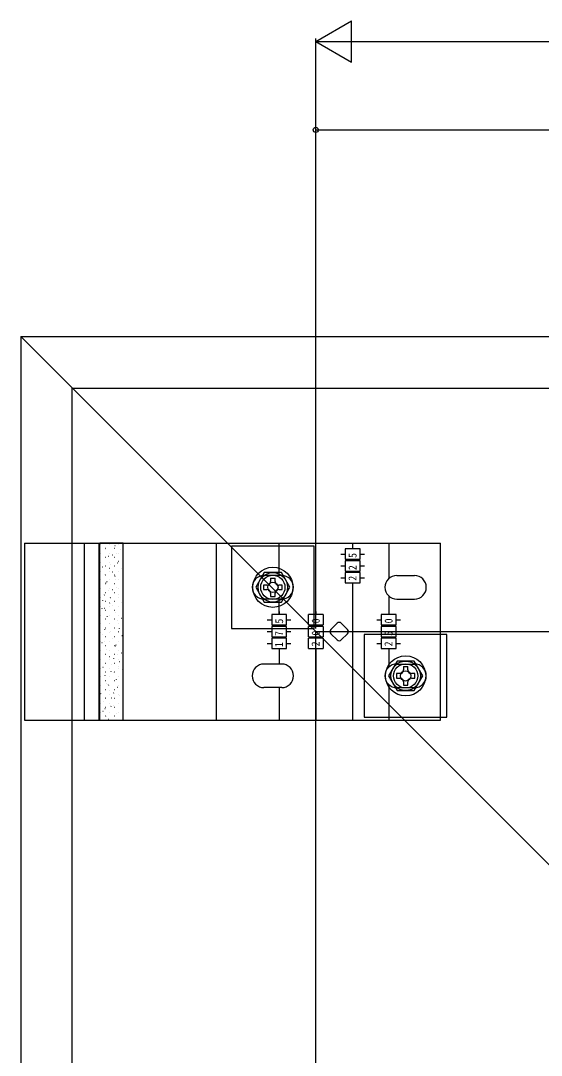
# Model space of a CAD drawing. Units: millimetres, scale not verified. Extents: x -875 to 875, y -1300 to 1292.
# Drawn here: x -267 to -90.6, y 691.7 to 1042.3 of the extents above; entities that cross this region are included whole.
import ezdxf
from ezdxf.enums import TextEntityAlignment as Align

# ---------------------------------------------------------------- set-up
doc = ezdxf.new("R2010")
doc.units = ezdxf.units.MM
doc.header["$LTSCALE"] = 8
for name, color, linetype in [('0-4_YKK_12', 2, 'Continuous'), ('0-5_YKK_13', 4, 'Continuous'), ('0-7_YKK_D', 6, 'Continuous'), ('0-9_YSS_K', 3, 'Continuous')]:
    doc.layers.add(name, color=color, linetype=linetype)
doc.styles.add('ＭＳ ゴシック', font='')
doc.styles.get('ＭＳ ゴシック').set_extended_font_data('MS Gothic')

msp = doc.modelspace()

# ---------------------------------------------------------------- linework, layer by layer
at = {"layer": '0-4_YKK_12'}
for q in [(-267, 90.3), (143.152, 935.3), (-67, 735.3)]:
    msp.add_line((-267, 935.3), q, dxfattribs=at)
at = {"layer": '0-5_YKK_13'}
for p, q in [((-265.7, 865.3), (-124.7, 865.3)), ((-245.5, 865.3), (-245.5, 805.3)), ((-240.465, 865.3), (-240.465, 805.3)), ((-240.184, 805.3), (-240.184, 865.3)), ((-239.79, 864.784), (-239.84, 864.784)), ((-238.175, 863.409), (-238.225, 863.409)), ((-238.16, 863.213), (-238.169, 863.209)), ((-236.75, 864.784), (-236.8, 864.784)), ((-235.135, 863.409), (-235.185, 863.409)), ((-235.04, 864.318), (-235.049, 864.314)), ((-233.71, 864.784), (-233.76, 864.784)), ((-233.24, 863.013), (-233.323, 862.958)), ((-232.297, 865.289), (-232.306, 865.286)), ((-200.8, 865.3), (-200.8, 805.3)), ((-179.4, 854.3), (-179.4, 865.3)), ((-167, 841.05), (-167, 865.3)), ((-154.5, 865.3), (-154.5, 863.3)), ((-154.5, 864.335), (-154.5, 863.3)), ((-142.3, 865.3), (-142.3, 853.205)), ((-240.304, 859.612), (-240.313, 859.609)), ((-239.79, 861.794), (-239.84, 861.794)), ((-238.175, 860.419), (-238.225, 860.419)), ((-237.184, 860.717), (-237.193, 860.714)), ((-236.75, 861.794), (-236.8, 861.794)), ((-235.929, 861.233), (-236.012, 861.178)), ((-235.135, 860.419), (-235.185, 860.419)), ((-234.441, 861.689), (-234.45, 861.685)), ((-233.795, 859.077), (-233.804, 859.073)), ((-233.71, 861.794), (-233.76, 861.794)), ((-158.56, 861.55), (-157, 861.55)), ((-152, 861.55), (-150.525, 861.55)), ((-239.79, 858.804), (-239.84, 858.804)), ((-239.79, 855.814), (-239.84, 855.814)), ((-239.328, 857.117), (-239.337, 857.114)), ((-238.175, 857.429), (-238.225, 857.429)), ((-236.814, 856.73), (-236.897, 856.675)), ((-236.75, 858.804), (-236.8, 858.804)), ((-236.75, 855.814), (-236.8, 855.814)), ((-236.585, 858.088), (-236.594, 858.085)), ((-235.939, 855.476), (-235.948, 855.473)), ((-235.135, 857.429), (-235.185, 857.429)), ((-234.124, 858.51), (-234.208, 858.455)), ((-233.71, 858.804), (-233.76, 858.804)), ((-233.71, 855.814), (-233.76, 855.814)), ((-232.819, 856.581), (-232.828, 856.578)), ((-158.56, 857.55), (-157, 857.55)), ((-152, 857.55), (-150.525, 857.55)), ((-239.79, 852.824), (-239.84, 852.824)), ((-238.729, 854.488), (-238.739, 854.485)), ((-238.175, 854.439), (-238.225, 854.439)), ((-237.698, 852.227), (-237.781, 852.172)), ((-236.75, 852.824), (-236.8, 852.824)), ((-235.135, 854.439), (-235.185, 854.439)), ((-235.009, 854.007), (-235.092, 853.952)), ((-234.963, 852.981), (-234.972, 852.978)), ((-233.71, 852.824), (-233.76, 852.824)), ((-232.22, 853.952), (-232.229, 853.949)), ((-178.55, 854.3), (-184.55, 854.3)), ((-182.3, 853.45), (-182.3, 852.3)), ((-182.3, 853.45), (-180.8, 853.45)), ((-180.8, 852.3), (-180.8, 853.45)), ((-158.56, 853.55), (-157, 853.55)), ((-152, 853.55), (-150.525, 853.55)), ((-139.55, 854.3), (-133.55, 854.3)), ((-239.79, 849.834), (-239.84, 849.834)), ((-238.175, 851.449), (-238.225, 851.449)), ((-238.175, 848.459), (-238.225, 848.459)), ((-238.083, 851.876), (-238.093, 851.873)), ((-237.107, 849.381), (-237.117, 849.377)), ((-236.75, 849.834), (-236.8, 849.834)), ((-235.893, 849.504), (-235.977, 849.449)), ((-235.135, 851.449), (-235.185, 851.449)), ((-235.135, 848.459), (-235.185, 848.459)), ((-234.364, 850.352), (-234.374, 850.349)), ((-233.71, 849.834), (-233.76, 849.834)), ((-184.7, 851.05), (-184.7, 849.55)), ((-183.55, 851.05), (-184.7, 851.05)), ((-184.7, 849.55), (-183.55, 849.55)), ((-178.4, 851.05), (-179.55, 851.05)), ((-179.55, 849.55), (-178.4, 849.55)), ((-178.4, 849.55), (-178.4, 851.05)), ((-154.5, 851.846), (-154.5, 850.676)), ((-154.5, 851.8), (-154.5, 805.3)), ((-240.227, 848.276), (-240.237, 848.272)), ((-239.79, 846.844), (-239.84, 846.844)), ((-239.251, 845.78), (-239.261, 845.777)), ((-238.582, 847.724), (-238.666, 847.669)), ((-238.175, 845.469), (-238.225, 845.469)), ((-236.778, 845.001), (-236.861, 844.945)), ((-236.75, 846.844), (-236.8, 846.844)), ((-236.508, 846.752), (-236.518, 846.748)), ((-235.135, 845.469), (-235.185, 845.469)), ((-233.71, 846.844), (-233.76, 846.844)), ((-233.718, 847.74), (-233.728, 847.737)), ((-232.742, 845.245), (-232.752, 845.241)), ((-178.55, 846.3), (-184.55, 846.3)), ((-182.3, 848.3), (-182.3, 847.15)), ((-179.4, 841.05), (-179.4, 846.3)), ((-142.3, 847.395), (-142.3, 841.05)), ((-139.55, 846.3), (-133.55, 846.3)), ((-239.79, 843.854), (-239.84, 843.854)), ((-239.467, 843.221), (-239.55, 843.165)), ((-238.653, 843.152), (-238.662, 843.148)), ((-238.175, 842.479), (-238.225, 842.479)), ((-236.75, 843.854), (-236.8, 843.854)), ((-235.862, 844.14), (-235.872, 844.136)), ((-235.135, 842.479), (-235.185, 842.479)), ((-234.886, 841.644), (-234.896, 841.641)), ((-233.71, 843.854), (-233.76, 843.854)), ((-179.4, 842.085), (-179.4, 841.05)), ((-167, 842.085), (-167, 841.05)), ((-142.3, 843.05), (-142.3, 841.05)), ((-142.3, 842.085), (-142.3, 841.05)), ((-240.351, 838.717), (-240.435, 838.662)), ((-239.79, 840.864), (-239.84, 840.864)), ((-238.175, 839.489), (-238.225, 839.489)), ((-238.007, 840.539), (-238.016, 840.536)), ((-237.662, 840.497), (-237.745, 840.442)), ((-237.031, 838.044), (-237.04, 838.041)), ((-236.75, 840.864), (-236.8, 840.864)), ((-235.135, 839.489), (-235.185, 839.489)), ((-234.287, 839.015), (-234.297, 839.012)), ((-233.71, 840.864), (-233.76, 840.864)), ((-232.859, 839.758), (-232.943, 839.703)), ((-183.46, 839.3), (-181.9, 839.3)), ((-176.9, 839.3), (-175.425, 839.3)), ((-169.45, 837.55), (-169.45, 841.05)), ((-164.5, 841.05), (-169.45, 841.05)), ((-164.5, 841.05), (-164.5, 837.55)), ((-161.878, 836.007), (-159.757, 838.128)), ((-158.343, 838.128), (-156.222, 836.007)), ((-146.36, 839.3), (-144.8, 839.3)), ((-139.8, 839.3), (-138.325, 839.3)), ((-240.151, 836.939), (-240.16, 836.936)), ((-239.79, 837.874), (-239.84, 837.874)), ((-239.79, 834.884), (-239.84, 834.884)), ((-239.175, 834.444), (-239.184, 834.44)), ((-238.546, 835.994), (-238.63, 835.939)), ((-238.175, 836.499), (-238.225, 836.499)), ((-236.75, 837.874), (-236.8, 837.874)), ((-236.75, 834.884), (-236.8, 834.884)), ((-236.432, 835.415), (-236.441, 835.412)), ((-235.135, 836.499), (-235.185, 836.499)), ((-233.744, 835.255), (-233.827, 835.2)), ((-233.71, 837.874), (-233.76, 837.874)), ((-233.71, 834.884), (-233.76, 834.884)), ((-233.641, 836.403), (-233.651, 836.4)), ((-183.46, 835.3), (-181.9, 835.3)), ((-176.9, 835.3), (-175.425, 835.3)), ((-169.45, 837.55), (-164.5, 837.55)), ((-169.45, 833.55), (-169.45, 837.05)), ((-164.5, 837.05), (-169.45, 837.05)), ((-164.5, 837.05), (-164.5, 833.55)), ((-159.757, 832.472), (-161.878, 834.593)), ((-156.222, 834.593), (-158.343, 832.472)), ((-155.929, 835.3), (-124.7, 835.3)), ((-146.36, 835.3), (-144.8, 835.3)), ((-139.8, 835.3), (-138.325, 835.3)), ((-239.79, 831.894), (-239.84, 831.894)), ((-239.431, 831.491), (-239.514, 831.436)), ((-238.576, 831.815), (-238.585, 831.812)), ((-238.175, 833.509), (-238.225, 833.509)), ((-236.75, 831.894), (-236.8, 831.894)), ((-235.786, 832.803), (-235.795, 832.8)), ((-235.135, 833.509), (-235.185, 833.509)), ((-233.71, 831.894), (-233.76, 831.894)), ((-232.666, 833.908), (-232.675, 833.905)), ((-183.46, 831.3), (-181.9, 831.3)), ((-176.9, 831.3), (-175.425, 831.3)), ((-169.45, 833.55), (-164.5, 833.55)), ((-169.45, 829.55), (-169.45, 833.05)), ((-164.5, 833.05), (-169.45, 833.05)), ((-164.5, 833.05), (-164.5, 829.55)), ((-146.36, 831.3), (-144.8, 831.3)), ((-139.8, 831.3), (-138.325, 831.3)), ((-239.79, 828.904), (-239.84, 828.904)), ((-238.175, 830.519), (-238.225, 830.519)), ((-238.175, 827.529), (-238.225, 827.529)), ((-237.93, 829.203), (-237.939, 829.199)), ((-236.75, 828.904), (-236.8, 828.904)), ((-235.135, 830.519), (-235.185, 830.519)), ((-235.135, 827.529), (-235.185, 827.529)), ((-234.81, 830.308), (-234.819, 830.304)), ((-234.628, 830.752), (-234.712, 830.697)), ((-234.211, 827.679), (-234.22, 827.675)), ((-233.71, 828.904), (-233.76, 828.904)), ((-232.823, 828.029), (-232.907, 827.974)), ((-179.4, 829.55), (-179.4, 827.55)), ((-179.4, 829.55), (-179.4, 828.379)), ((-179.4, 829.55), (-179.4, 824.3)), ((-169.45, 829.55), (-164.5, 829.55)), ((-167, 827.55), (-167, 829.55)), ((-167, 829.55), (-167, 828.379)), ((-167, 829.55), (-167, 805.3)), ((-142.3, 829.55), (-142.3, 823.205)), ((-142.3, 829.55), (-142.3, 828.379)), ((-240.315, 826.988), (-240.399, 826.933)), ((-240.074, 825.602), (-240.083, 825.599)), ((-239.79, 825.914), (-239.84, 825.914)), ((-238.175, 824.539), (-238.225, 824.539)), ((-236.954, 826.707), (-236.963, 826.704)), ((-236.75, 825.914), (-236.8, 825.914)), ((-236.355, 824.078), (-236.364, 824.075)), ((-235.513, 826.249), (-235.596, 826.194)), ((-235.135, 824.539), (-235.185, 824.539)), ((-233.71, 825.914), (-233.76, 825.914)), ((-233.565, 825.067), (-233.574, 825.063)), ((-178.55, 824.3), (-184.55, 824.3)), ((-139.55, 824.3), (-133.55, 824.3)), ((-239.79, 822.924), (-239.84, 822.924)), ((-239.098, 823.107), (-239.108, 823.104)), ((-238.499, 820.478), (-238.509, 820.475)), ((-238.175, 821.549), (-238.225, 821.549)), ((-236.75, 822.924), (-236.8, 822.924)), ((-236.397, 821.746), (-236.48, 821.69)), ((-235.709, 821.466), (-235.718, 821.463)), ((-235.135, 821.549), (-235.185, 821.549)), ((-233.708, 823.526), (-233.791, 823.47)), ((-233.71, 822.924), (-233.76, 822.924)), ((-232.589, 822.571), (-232.598, 822.568)), ((-139.7, 821.05), (-139.7, 819.55)), ((-138.55, 821.05), (-139.7, 821.05)), ((-137.3, 823.45), (-137.3, 822.3)), ((-137.3, 823.45), (-135.8, 823.45)), ((-135.8, 822.3), (-135.8, 823.45)), ((-133.4, 821.05), (-134.55, 821.05)), ((-133.4, 819.55), (-133.4, 821.05)), ((-239.79, 819.934), (-239.84, 819.934)), ((-239.79, 816.944), (-239.84, 816.944)), ((-238.175, 818.559), (-238.225, 818.559)), ((-237.853, 817.866), (-237.863, 817.863)), ((-237.282, 817.242), (-237.365, 817.187)), ((-236.75, 819.934), (-236.8, 819.934)), ((-236.75, 816.944), (-236.8, 816.944)), ((-235.135, 818.559), (-235.185, 818.559)), ((-234.733, 818.971), (-234.742, 818.968)), ((-234.592, 819.022), (-234.676, 818.967)), ((-233.71, 819.934), (-233.76, 819.934)), ((-233.71, 816.944), (-233.76, 816.944)), ((-142.3, 817.395), (-142.3, 805.3)), ((-139.7, 819.55), (-138.55, 819.55)), ((-137.3, 818.3), (-137.3, 817.15)), ((-134.55, 819.55), (-133.4, 819.55)), ((-239.997, 814.266), (-240.007, 814.262)), ((-239.79, 813.954), (-239.84, 813.954)), ((-238.175, 815.569), (-238.225, 815.569)), ((-236.877, 815.371), (-236.887, 815.367)), ((-236.75, 813.954), (-236.8, 813.954)), ((-235.477, 814.519), (-235.56, 814.464)), ((-235.135, 815.569), (-235.185, 815.569)), ((-234.134, 816.342), (-234.144, 816.339)), ((-233.71, 813.954), (-233.76, 813.954)), ((-233.488, 813.73), (-233.498, 813.727)), ((-178.55, 816.3), (-184.55, 816.3)), ((-179.4, 816.3), (-179.4, 805.3)), ((-139.55, 816.3), (-133.55, 816.3)), ((-239.79, 810.964), (-239.84, 810.964)), ((-239.021, 811.77), (-239.031, 811.767)), ((-238.166, 812.739), (-238.249, 812.684)), ((-238.175, 812.579), (-238.225, 812.579)), ((-236.75, 810.964), (-236.8, 810.964)), ((-236.361, 810.016), (-236.444, 809.961)), ((-236.278, 812.742), (-236.288, 812.738)), ((-235.632, 810.13), (-235.642, 810.126)), ((-235.135, 812.579), (-235.185, 812.579)), ((-233.71, 810.964), (-233.76, 810.964)), ((-232.512, 811.235), (-232.522, 811.231)), ((-239.79, 807.974), (-239.84, 807.974)), ((-239.05, 808.236), (-239.134, 808.181)), ((-238.423, 809.142), (-238.432, 809.138)), ((-238.175, 809.589), (-238.225, 809.589)), ((-238.175, 806.599), (-238.225, 806.599)), ((-237.777, 806.529), (-237.786, 806.526)), ((-236.75, 807.974), (-236.8, 807.974)), ((-235.135, 809.589), (-235.185, 809.589)), ((-235.135, 806.599), (-235.185, 806.599)), ((-234.656, 807.634), (-234.666, 807.631)), ((-233.71, 807.974), (-233.76, 807.974)), ((-237.246, 805.513), (-237.329, 805.458))]:
    msp.add_line(p, q, dxfattribs=at)
for points in [[(-265.7, 865.3), (-265.7, 805.3), (-124.7, 805.3), (-124.7, 865.3)], [(-240.465, 805.3), (-232.219, 805.3), (-232.219, 865.3), (-240.219, 865.3)], [(-182.3, 847.15), (-180.8, 847.15), (-180.8, 848.3)], [(-137.3, 817.15), (-135.8, 817.15), (-135.8, 818.3)]]:
    msp.add_lwpolyline(points, dxfattribs=at)
for points in [[(-195.55, 836.3), (-167.55, 836.3), (-167.55, 864.3), (-195.55, 864.3)], [(-152, 859.8), (-152, 863.3), (-157, 863.3), (-157, 859.8)], [(-152, 855.8), (-152, 859.3), (-157, 859.3), (-157, 855.8)], [(-184.437, 855.3), (-187.324, 850.3), (-184.437, 845.3), (-178.663, 845.3), (-175.776, 850.3), (-178.663, 855.3)], [(-152, 851.8), (-152, 855.3), (-157, 855.3), (-157, 851.8)], [(-176.9, 837.55), (-176.9, 841.05), (-181.9, 841.05), (-181.9, 837.55)], [(-139.8, 837.55), (-139.8, 841.05), (-144.8, 841.05), (-144.8, 837.55)], [(-176.9, 833.55), (-176.9, 837.05), (-181.9, 837.05), (-181.9, 833.55)], [(-139.8, 833.55), (-139.8, 837.05), (-144.8, 837.05), (-144.8, 833.55)], [(-176.9, 829.55), (-176.9, 833.05), (-181.9, 833.05), (-181.9, 829.55)], [(-150.55, 806.3), (-122.55, 806.3), (-122.55, 834.3), (-150.55, 834.3)], [(-139.8, 829.55), (-139.8, 833.05), (-144.8, 833.05), (-144.8, 829.55)], [(-139.437, 825.3), (-142.324, 820.3), (-139.437, 815.3), (-133.663, 815.3), (-130.776, 820.3), (-133.663, 825.3)]]:
    msp.add_lwpolyline(points, close=True, dxfattribs=at)
for centre, radius in [((-181.55, 850.3), 6.8), ((-181.55, 850.3), 5), ((-181.55, 850.3), 4.1), ((-181.55, 850.3), 1.75), ((-136.55, 820.3), 6.8), ((-136.55, 820.3), 5), ((-136.55, 820.3), 4.1), ((-136.55, 820.3), 1.75)]:
    msp.add_circle(centre, radius, dxfattribs=at)
for centre, radius, start, end in [((-184.55, 850.3), 4, 90, 270), ((-183.55, 852.3), 1.25, 270, 0), ((-179.55, 852.3), 1.25, 180, 270), ((-178.55, 850.3), 4, 270, 90), ((-139.55, 850.3), 4, 90, 270), ((-133.55, 850.3), 4, 270, 90), ((-183.55, 848.3), 1.25, 0, 90), ((-179.55, 848.3), 1.25, 90, 180), ((-159.05, 837.421), 1, 45, 135), ((-161.171, 835.3), 1, 135, 225), ((-156.929, 835.3), 1, 315, 45), ((-159.05, 833.179), 1, 225, 315), ((-184.55, 820.3), 4, 90, 270), ((-178.55, 820.3), 4, 270, 90), ((-139.55, 820.3), 4, 90, 270), ((-133.55, 820.3), 4, 270, 90), ((-138.55, 822.3), 1.25, 270, 0), ((-134.55, 822.3), 1.25, 180, 270), ((-138.55, 818.3), 1.25, 0, 90), ((-134.55, 818.3), 1.25, 90, 180)]:
    msp.add_arc(centre, radius, start, end, dxfattribs=at)
at = {"layer": '0-7_YKK_D'}
for p, q in [((-167, 1035.3), (-154.876, 1042.3)), ((-154.876, 1028.3), (-154.876, 1042.3)), ((-167, 836.3), (-167, 1036.3)), ((-167, 1035.3), (-154.876, 1028.3)), ((-167, 1035.3), (-142.751, 1035.3)), ((-153, 1035.3), (824.228, 1035.3)), ((-167, 836.3), (-167, 1006.3)), ((-167, 1005.3), (83, 1005.3))]:
    msp.add_line(p, q, dxfattribs=at)
msp.add_circle((-167, 1005.3), 0.875, dxfattribs=at)
at = {"layer": '0-9_YSS_K'}
for p, q in [((-249.5, 75.3), (-249.5, 917.8)), ((-249.5, 917.8), (824.228, 917.8)), ((-167, -57.7), (-167, 835.3)), ((-167, 835.3), (827.228, 835.3))]:
    msp.add_line(p, q, dxfattribs=at)

# ---------------------------------------------------------------- texts
at = {"layer": '0-5_YKK_13', "style": 'ＭＳ ゴシック', "width": 0.9}
for s, p in [('5', (-152.36, 860.257)), ('2', (-152.378, 856.12)), ('2', (-152.418, 852.544)), ('5', (-177.26, 838.007)), ('0', (-164.86, 838.082)), ('0', (-140.16, 838.082)), ('7', (-177.278, 833.795)), ('0', (-164.878, 833.945)), ('5', (-140.178, 833.87)), ('1', (-177.318, 830.032)), ('2', (-164.918, 830.294)), ('2', (-140.218, 830.294))]:
    msp.add_text(s, height=2.711, rotation=90, dxfattribs=at).set_placement(p, align=Align.BOTTOM_LEFT)

doc.saveas('drawing.dxf')
